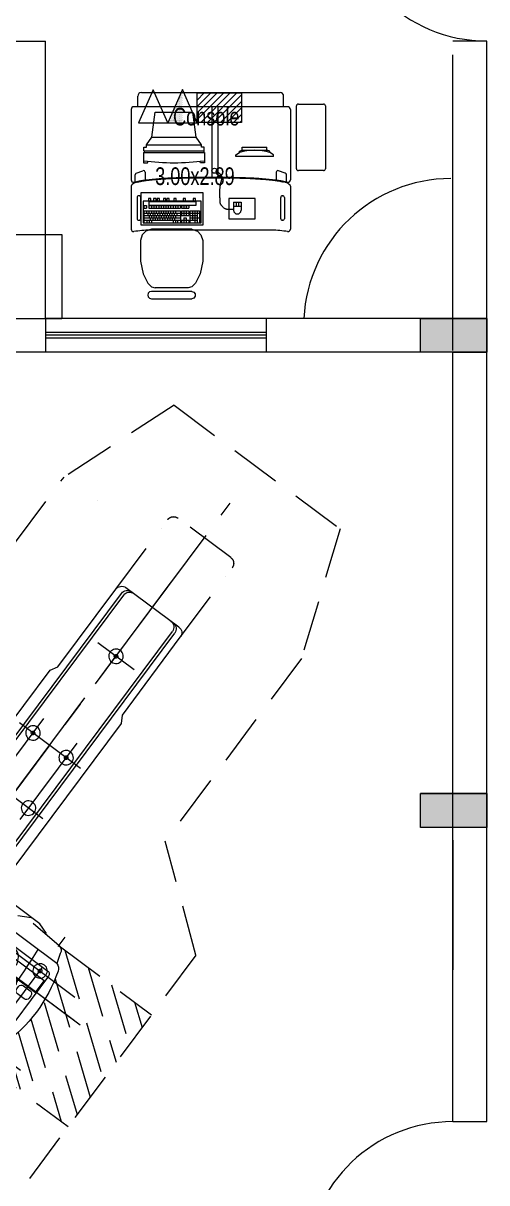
# Model space of a CAD drawing. Header units: metres. Extents: x 191982 to 427160, y -8904 to 80370.
# Drawn here: x 289692 to 292843, y 45889 to 53770 of the extents above; entities that cross this region are included whole.
import ezdxf

# ---------------------------------------------------------------- set-up
doc = ezdxf.new("R2010")
doc.units = ezdxf.units.M
doc.header["$LTSCALE"] = 700
doc.header["$MEASUREMENT"] = 0
for name, pattern in [('AXES', [2, 1.25, -0.25, 0.25, -0.25]), ('CENTER', [2, 1.25, -0.25, 0.25, -0.25]), ('CONTINU', [0]), ('DASHDOT', [1, 0.5, -0.25, 0, -0.25]), ('DASHED2', [0.375, 0.25, -0.125]), ('DISCONTINU', [0.75, 0.5, -0.25]), ('HIDDEN', [0.375, 0.25, -0.125])]:
    doc.linetypes.add(name, pattern=pattern)
doc.layers.get('0').update_dxf_attribs({"lineweight": 9})
for name, color, linetype, lineweight in [('APGEC', 3, 'Continuous', 9), ('APSCC', 3, 'Continuous', 9), ('CPDP', 3, 'Continuous', 9), ('ENCOMBREMENT', 7, 'DISCONTINU', 9), ('EPDJC', 7, 'Continuous', 9), ('INSERT', 7, 'Continuous', 9), ('LOC', 7, 'CONTINU', 9), ('MAIN GATE', 7, 'Continuous', 9), ('NEW PLANS', 7, 'Continuous', 9), ('PLAN', 7, 'Continuous', 9), ('RESERVATIONS', 7, 'Continuous', 9), ('WALL', 7, 'Continuous', 9)]:
    doc.layers.add(name, color=color, linetype=linetype, lineweight=lineweight)
doc.styles.get("Standard").update_dxf_attribs({"font": 'swisscl.ttf'})

# ---------------------------------------------------------------- blocks, each defined once
blk = doc.blocks.new('A$C4192478C')
at = {"layer": 'PLAN', "color": 6}
for points in [[(85.8, 197), (88.2, 196.8), (85.8, 197), (70.1, 196.2), (61.3, 194), (46.1, 186.1), (38.2, 181.5), (27.5, 171.2), (18.1, 160.5), (10.8, 147.4), (3.9, 136.7), (0.5, 128.3), (0.5, 124.1), (0, 119.9), (0, 91.4), (0, 74.6), (0, 67.2), (3.9, 57.4), (11.8, 41), (17.2, 30.8), (23.5, 22.9), (33.3, 15.9), (42.2, 10.3), (53.9, 6.1), (66.7, 1.4), (88.2, 0), (88.2, 0), (88.2, 0), (88.2, 0)], [(90.7, 197), (88.2, 196.8), (90.7, 197), (102.7, 196.3), (115.2, 194), (130.4, 186.1), (138.2, 181.5), (149, 171.2), (158.3, 160.5), (165.7, 147.4), (172.5, 136.7), (176, 128.3), (176, 124.1), (176.5, 119.9), (176.5, 91.4), (176.5, 74.6), (176.5, 67.2), (172.5, 57.4), (164.7, 41), (159.3, 30.8), (152.9, 22.9), (143.1, 15.9), (134.3, 10.3), (122.5, 6.1), (109.8, 1.4), (100, 0), (88.2, 0), (88.2, 0), (88.2, 0)]]:
    blk.add_lwpolyline(points, dxfattribs=at)
blk = doc.blocks.new('BRIGHTSPEED')
at = {"layer": 'ENCOMBREMENT'}
for p, q in [((-1879.6, 1311.5), (-1230.5, 2275.8)), ((1125.4, 2275.8), (-1230.5, 2275.8)), ((1677.3, 1456), (1125.4, 2275.8)), ((1677.2, -865.4), (1677.3, 1456)), ((-1879.6, 1311.5), (-1879.6, -559.7)), ((880.8, 612), (1677.2, 612)), ((934, 462), (1133.3, 612)), ((977.5, 391.2), (1271, 612)), ((1011.8, 295), (1433.1, 612)), ((1026.7, 169.5), (1617.4, 612)), ((1031.8, 23.3), (1677.2, 506.8)), ((995.1, -154.2), (1677.2, 356.8)), ((930.7, -352.5), (1677.2, 206.8)), ((1130.9, -352.5), (1677.2, 56.8)), ((1331.1, -352.5), (1677.2, -93.2)), ((1531.4, -352.5), (1677.2, -243.2)), ((882.7, -352.5), (1677.2, -352.5)), ((-1027.6, -1358), (-1879.6, -559.7)), ((1677.2, -865.4), (1036.6, -1371.3)), ((-1027.6, -1358), (-1027.6, -2969.1)), ((1036.6, -2944.4), (1036.6, -1371.3)), ((715.9, -3822.1), (1036.6, -2944.4)), ((-715.9, -3822.1), (-1027.6, -2969.1)), ((-715.9, -3822.1), (715.9, -3822.1))]:
    blk.add_line(p, q, dxfattribs=at)
at = {"layer": 'PLAN', "color": 2, "linetype": 'DASHDOT'}
for p, q in [((210, 1862.8), (-210, 1862.8)), ((-210, -395), (-210, 1862.8)), ((210, -395), (210, 1862.8)), ((210, 1429.3), (-210, 1429.3)), ((-918.9, 1223.9), (-941.9, 1112)), ((880.8, 1262), (-880.8, 1262)), ((918.9, 1223.9), (941.9, 1112)), ((941.9, 1112), (-941.9, 1112)), ((380, 684), (-380, 684)), ((-278, -2562.1), (-278, -3162.1)), ((278, -2562.1), (278, -3162.1)), ((228, -3212.1), (-228, -3212.1))]:
    blk.add_line(p, q, dxfattribs=at)
at = {"layer": 'PLAN', "color": 6, "linetype": 'CENTER'}
for p, q in [((0, 1842), (0, -3512.1)), ((1277, 0), (-1155.5, 0))]:
    blk.add_line(p, q, dxfattribs=at)
at = {"layer": 'PLAN'}
for p, q in [((-918.9, 573.9), (-941.9, 462)), ((880.8, 612), (-880.8, 612)), ((918.9, 573.9), (941.9, 462)), ((941.9, 462), (-941.9, 462)), ((941.9, -245), (-941.9, -245)), ((-918.9, -314.4), (-941.9, -245)), ((918.9, -314.4), (941.9, -245)), ((-882.8, -352.5), (-644.4, -369.6)), ((-759.7, -369.6), (-683.5, -395)), ((683.5, -395), (-683.5, -395)), ((-308, -394.7), (-308, -1842.1)), ((308, -394.9), (308, -1842.1)), ((882.8, -352.5), (644.4, -369.6)), ((882.8, -352.5), (644.4, -369.6)), ((759.7, -369.6), (683.5, -395)), ((-308, -1842.1), (-278, -1892.1)), ((308, -1842.1), (278, -1892.1)), ((-278, -1892.1), (-278, -2562.1)), ((278, -1892.1), (278, -2562.1)), ((228, -2612.1), (-228, -2612.1))]:
    blk.add_line(p, q, dxfattribs=at)
at = {"layer": 'PLAN', "color": 6}
for p, q in [((-517.3, 570.1), (-766.6, 570.1)), ((-766.6, 570.1), (-766.6, 441.3)), ((-518.4, 553), (-518.4, 570.1)), ((517.3, 570.1), (766.6, 570.1)), ((518.4, 553), (518.4, 570.1)), ((766.6, 570.1), (766.6, 441.3)), ((-718.2, 537.9), (-518.4, 553)), ((-718.2, 441.3), (-718.2, 537.9)), ((718.2, 537.9), (518.4, 553)), ((718.2, 441.3), (718.2, 537.9)), ((-230, -274.9), (-230, -2562.1)), ((230, -274.9), (230, -2562.1))]:
    blk.add_line(p, q, dxfattribs=at)
at = {"layer": 'PLAN', "color": 3, "linetype": 'HIDDEN'}
for p, q in [((-351.6, 70), (351.6, 70)), ((-351.6, -93.6), (351.6, -93.6))]:
    blk.add_line(p, q, dxfattribs=at)
at = {"layer": 'PLAN', "color": 6, "linetype": 'HIDDEN'}
for p, q in [((258, -274.9), (-258, -274.9)), ((-308, -324.9), (-308, -395)), ((308, -324.9), (308, -395)), ((308, -324.9), (308, -395))]:
    blk.add_line(p, q, dxfattribs=at)
at = {"layer": 'PLAN', "color": 4}
for p, q in [((-308, -395), (-276.3, -347.9)), ((276.3, -347.9), (-276.3, -347.9)), ((308, -395), (276.3, -347.9))]:
    blk.add_line(p, q, dxfattribs=at)
at = {"layer": 'PLAN', "color": 2}
for p, q in [((-210, -435.9), (-210, -2562.1)), ((210, -435.9), (210, -2562.1))]:
    blk.add_line(p, q, dxfattribs=at)
at = {"layer": 'PLAN', "color": 6}
for points in [[(-693.5, 570.1), (-741.8, 570.1), (-741.8, 600.2), (-693.5, 600.2)], [(693.5, 570.1), (741.8, 570.1), (741.8, 600.2), (693.5, 600.2)]]:
    blk.add_lwpolyline(points, close=True, dxfattribs=at)
at = {"layer": 'PLAN', "color": 3, "linetype": 'HIDDEN'}
for points in [[(-608.8, 612), (-501.6, 432.7), (-351.6, 70), (-351.6, -93.6, -0.181667), (-388.7, -192.4), (-526.6, -350), (-608.8, -395)], [(608.8, 612), (501.6, 432.7), (351.6, 70), (351.6, -93.6, 0.181667), (388.7, -192.4), (526.6, -350), (608.8, -395)]]:
    blk.add_lwpolyline(points, format="xyb", dxfattribs=at)
at = {"layer": 'PLAN', "color": 2, "linetype": 'DASHDOT'}
for centre, radius, start, end in [((-880.8, 1223.9), 38.1, 90.00058, 180.00018), ((880.8, 1223.9), 38.1, 359.99982, 89.99942), ((-1121, 707.1), 741.3, 358.21681, 33.10762), ((1121, 707.1), 741.3, 146.89238, 181.78319), ((-228, -3162.1), 50, 180, 270), ((228, -3162.1), 50, 270, 0)]:
    blk.add_arc(centre, radius, start, end, dxfattribs=at)
at = {"layer": 'PLAN'}
for centre, radius, start, end in [((-880.8, 573.9), 38.1, 90.00058, 180.00018), ((880.8, 573.9), 38.1, 359.99982, 89.99942), ((20.7, 108.5), 1049.2, 162.50554, 197.49452), ((-929.3, 411.3), 52.3, 103.96917, 166.03159), ((3042.4, 108.5), 3837.2, 174.71444, 185.28622), ((-3042.4, 108.5), 3837.2, 354.71378, 5.28556), ((929.3, 411.3), 52.3, 13.96841, 76.03083), ((-20.7, 108.5), 1049.2, 342.50548, 17.49446), ((-929.3, -194.3), 52.2, 193.93674, 256.0625), ((929.3, -194.3), 52.2, 283.9375, 346.06326), ((-880.8, -314.4), 38.1, 179.99982, 269.99942), ((880.8, -314.4), 38.1, 270.00058, 0.00018), ((-228, -2562.1), 50, 180, 270), ((228, -2562.1), 50, 270, 0)]:
    blk.add_arc(centre, radius, start, end, dxfattribs=at)
at = {"layer": 'PLAN', "color": 6, "linetype": 'HIDDEN'}
for centre, start, end in [((-258, -324.9), 90, 180), ((258, -324.9), 0, 90)]:
    blk.add_arc(centre, 50, start, end, dxfattribs=at)
at = {"layer": 'PLAN', "color": 6}
for centre, start, end in [((-180, -2562.1), 180, 270), ((180, -2562.1), 270, 0)]:
    blk.add_arc(centre, 50, start, end, dxfattribs=at)
at = {"layer": 'PLAN', "color": 2}
for centre, start, end in [((-160, -2562.1), 180, 270), ((160, -2562.1), 270, 0)]:
    blk.add_arc(centre, 50, start, end, dxfattribs=at)
at = {"layer": 'RESERVATIONS', "color": 4, "linetype": 'AXES'}
for p, q in [((0, 845.8), (0, -2844.7)), ((1325.4, 0), (-1325.4, 0))]:
    blk.add_line(p, q, dxfattribs=at)
at = {"layer": 'RESERVATIONS', "color": 3, "linetype": 'AXES'}
for p, q in [((-878, 705.6), (-878, -424.9)), ((878, 705.6), (878, -424.9)), ((1181.4, 497.8), (-1220.5, 497.8)), ((1181.4, -132.2), (-1220.5, -132.2)), ((-142.9, -891.3), (-142.9, -1549.5)), ((142.9, -891.3), (142.9, -1549.5)), ((266.4, -988.7), (-258.4, -988.7)), ((266.4, -1423.7), (-258.4, -1423.7)), ((156.5, -2191.4), (-156.5, -2191.4))]:
    blk.add_line(p, q, dxfattribs=at)
at = {"layer": 'RESERVATIONS', "color": 6}
for p, q in [((-908.5, 300.2), (-908.5, 351.8)), ((-883.5, 376.8), (-855.9, 376.8)), ((-830.9, 351.8), (-830.9, 300.2)), ((830.9, 351.8), (830.9, 300.2)), ((883.5, 376.8), (855.9, 376.8)), ((908.5, 300.2), (908.5, 351.8)), ((-855.9, 275.2), (-883.5, 275.2)), ((-798.4, 35.4), (-798.4, 253.5)), ((-773, 278.5), (-767.9, 278.5)), ((-742.4, 253.5), (-742.4, 35.4)), ((742.6, 253.5), (742.6, 35.4)), ((773.1, 278.5), (768.1, 278.5)), ((798.6, 35.4), (798.6, 253.5)), ((855.9, 275.2), (883.5, 275.2)), ((-906.5, 85.2), (-849.3, 85.2)), ((906.5, 85.2), (849.3, 85.2)), ((-931.5, 40.6), (-931.5, 60.2)), ((-849.3, 15.6), (-906.5, 15.6)), ((-824.3, 60.2), (-824.3, 40.6)), ((-773, 10.4), (-767.9, 10.4)), ((773.1, 10.4), (768.1, 10.4)), ((824.3, 60.2), (824.3, 40.6)), ((849.3, 15.6), (906.5, 15.6)), ((931.5, 40.6), (931.5, 60.2))]:
    blk.add_line(p, q, dxfattribs=at)
at = {"layer": 'RESERVATIONS', "color": 3, "linetype": 'DISCONTINU'}
for p, q in [((444.5, 367), (-444.5, 367)), ((-444.5, 367), (-444.5, -39.4)), ((444.5, 367), (444.5, -39.4)), ((444.5, -39.4), (-444.5, -39.4))]:
    blk.add_line(p, q, dxfattribs=at)
at = {"layer": 'RESERVATIONS', "color": 6, "linetype": 'Continuous', "lineweight": 0}
for points in [[(-627.8, -96.4), (-627.8, -166.2), (-922.8, -166.2, -0.414214), (-947.8, -141.2), (-947.8, 508.8, -0.414214), (-922.8, 533.8), (-627.8, 533.8), (-627.8, 463.7)], [(627.8, -96.4), (627.8, -166.2), (922.8, -166.2, 0.414214), (947.8, -141.2), (947.8, 508.8, 0.414214), (922.8, 533.8), (627.8, 533.8), (627.8, 463.7)], [(-627.8, 413), (-627.8, 408), (-702.9, 408, 0.414214), (-727.9, 383), (-727.9, 35.4, 0.414214), (-702.9, 10.4), (-627.8, 10.4), (-627.8, 4.1)], [(627.8, 413), (627.8, 408), (702.9, 408, -0.414214), (727.9, 383), (727.9, 35.4, -0.414214), (702.9, 10.4), (627.8, 10.4), (627.8, 4.1)]]:
    blk.add_lwpolyline(points, format="xyb", dxfattribs=at)
at = {"layer": 'RESERVATIONS', "const_width": 25}
for points in [[(-878, 510.3, 1), (-878, 485.3, 1)], [(877.6, 510, 1), (877.6, 485, 1)], [(-878, -119.7, 1), (-878, -144.7, 1)], [(879.3, -122.5, 1), (879.3, -147.5, 1)], [(-142.9, -1411.2, 1), (-142.9, -1436.2, 1)], [(142.9, -1411.2, 1), (142.9, -1436.2, 1)], [(0, -2178.9, 1), (0, -2203.9, 1)]]:
    blk.add_lwpolyline(points, format="xyb", close=True, dxfattribs=at)
at = {"layer": 'RESERVATIONS', "color": 2, "linetype": 'CONTINU', "lineweight": 0}
for points in [[(-942.8, 413), (-942.8, 463.7), (942.9, 463.7), (942.9, 413)], [(-727.9, 279.9), (-727.9, 307.9), (727.9, 307.9), (727.9, 279.9)], [(-942.8, -96.4), (-942.8, 4.1), (942.9, 4.1), (942.9, -96.4)]]:
    blk.add_lwpolyline(points, close=True, dxfattribs=at)
at = {"layer": 'RESERVATIONS', "color": 3}
for centre in [(-878, 497.8), (878, 497.8), (-878, -132.2), (879.3, -135), (-142.9, -988.7), (142.9, -988.7), (-142.9, -1423.7), (142.9, -1423.7), (0, -2191.4)]:
    blk.add_circle(centre, 50, dxfattribs=at)
at = {"layer": 'RESERVATIONS', "color": 6}
for centre, radius, start, end in [((-883.5, 351.8), 25, 90, 180), ((-855.9, 351.8), 25, 0, 90), ((855.9, 351.8), 25, 90, 180), ((883.5, 351.8), 25, 0, 90), ((-883.5, 300.2), 25, 180, 270), ((-855.9, 300.2), 25, 270, 0), ((-772.6, 252.7), 25.8, 90.77011, 178.14051), ((-768.3, 252.7), 25.9, 1.89706, 89.21433), ((768.5, 252.7), 25.9, 90.78567, 178.10294), ((772.8, 252.7), 25.8, 1.85949, 89.22989), ((855.9, 300.2), 25, 180, 270), ((883.5, 300.2), 25, 270, 0), ((-906.5, 60.2), 25, 90, 180), ((-849.3, 60.2), 25, 0, 90), ((849.3, 60.2), 25, 90, 180), ((906.5, 60.2), 25, 0, 90), ((-906.5, 40.6), 25, 180, 270), ((-849.3, 40.6), 25, 270, 0), ((-772.6, 36.2), 25.8, 181.85949, 269.22989), ((-768.3, 36.2), 25.9, 270.78567, 358.10294), ((768.5, 36.2), 25.9, 181.89706, 269.21433), ((772.8, 36.2), 25.8, 270.77011, 358.14051), ((849.3, 40.6), 25, 180, 270), ((906.5, 40.6), 25, 270, 0)]:
    blk.add_arc(centre, radius, start, end, dxfattribs=at)
at = {"layer": 'PLAN', "yscale": 1.209999999999126}
for p, xscale, zscale in [((-508.8, 167.2), -1.209999999999126, 1.21), ((508.8, 167.2), 1.209999999999126, 1.209999999999126), ((-508.8, -160), -1.209999999999126, 1.21), ((508.8, -160), 1.209999999999126, 1.209999999999126)]:
    blk.add_blockref('A$C4192478C', p, dxfattribs=dict(at, xscale=xscale, zscale=zscale))
blk = doc.blocks.new('*E161266246')
at = {"layer": 'LOC', "rotation": 21.74061686245068}
blk.add_blockref('BRIGHTSPEED', (1297112.4, 2281048.7), dxfattribs=at)
blk = doc.blocks.new('PROFLOWS')
at = {"layer": 'APGEC', "color": 3}
for p, q in [((2.78, 0.1), (40.53, 0.1)), ((1.82, -3.74), (1.82, -0.86)), ((41.49, -3.74), (41.49, -0.86)), ((21.95, -3.74), (21.95, -22.89)), ((23.54, -3.74), (23.54, -22.89)), ((5.66, -12.02), (17.67, -12.02)), ((3.47, -15.76), (19.85, -15.76)), ((4.15, -14.08), (19.18, -14.08)), ((29.44, -15.79), (30.23, -15.57)), ((30.18, -15.58), (37, -15.58)), ((30.23, -15.57), (30.23, -14.72)), ((30.23, -14.72), (36.95, -14.72)), ((36.95, -15.57), (36.95, -14.72)), ((37.75, -15.79), (36.95, -15.57)), ((3.39, -16.15), (19.93, -16.15)), ((28.49, -16.83), (29.44, -16.16)), ((28.49, -17.29), (28.49, -16.83)), ((38.69, -17.29), (28.49, -17.29)), ((29.44, -16.16), (29.44, -15.79)), ((37.75, -16.16), (37.75, -15.79)), ((38.69, -16.83), (37.75, -16.16)), ((38.69, -17.29), (38.69, -16.83)), ((1.38, -21.82), (3.22, -21.14)), ((3.82, -21.56), (3.82, -23.66)), ((39.49, -21.56), (39.49, -23.66)), ((41.93, -21.82), (40.09, -21.14)), ((1.09, -24.23), (1.09, -22.24)), ((42.23, -24.23), (42.23, -22.24)), ((27.88, -29.72), (29.91, -29.72)), ((27.88, -29.72), (27.88, -31.9)), ((27.88, -30.78), (29.91, -30.78)), ((28.57, -29.72), (28.57, -30.78)), ((29.19, -29.72), (29.19, -30.78)), ((29.91, -29.72), (29.91, -31.9))]:
    blk.add_line(p, q, dxfattribs=at)
at = {"layer": 'APGEC', "color": 6}
for p, q in [((0, -4.51), (0, -23.66)), ((42.54, -3.74), (0.77, -3.74)), ((5.66, -12.02), (6.52, -5.2)), ((6.52, -5.2), (16.8, -5.2)), ((17.67, -12.02), (16.8, -5.2)), ((43.31, -4.51), (43.31, -23.66)), ((4.15, -14.08), (5.66, -12.02)), ((19.18, -14.08), (17.67, -12.02)), ((3.47, -15.76), (3.47, -14.74)), ((3.47, -14.74), (4.15, -14.74)), ((3.52, -15.76), (3.52, -16.15)), ((4.15, -14.74), (4.15, -14.08)), ((19.18, -14.74), (19.18, -14.08)), ((19.85, -14.74), (19.18, -14.74)), ((19.8, -15.76), (19.8, -16.15)), ((19.85, -15.76), (19.85, -14.74)), ((3.39, -16.15), (3.39, -18.99)), ((4.41, -18.99), (4.67, -18.58)), ((18.91, -18.99), (18.66, -18.58)), ((19.93, -16.15), (19.93, -18.99)), ((3.39, -18.99), (4.41, -18.99)), ((19.93, -18.99), (18.91, -18.99)), ((0, -25.39), (0, -37.06)), ((43.31, -25.39), (43.31, -37.06)), ((5.09, -37.27), (38.22, -37.27))]:
    blk.add_line(p, q, dxfattribs=at)
at = {"layer": 'APGEC', "color": 1}
for p, q in [((3.56, -30.63), (4.2, -30.63)), ((3.56, -31.29), (3.56, -30.63)), ((3.56, -31.29), (4.2, -31.29)), ((4.2, -30.63), (4.2, -31.29)), ((4.83, -30.63), (4.83, -31.29)), ((4.83, -30.63), (13.4, -30.63)), ((4.83, -31.29), (13.4, -31.29)), ((5.53, -30.63), (5.53, -31.29)), ((6.14, -30.63), (6.14, -31.29)), ((6.83, -30.63), (6.83, -31.29)), ((7.5, -30.63), (7.5, -31.29)), ((8.17, -30.63), (8.17, -31.29)), ((8.83, -30.63), (8.83, -31.29)), ((9.48, -30.63), (9.48, -31.29)), ((10.11, -30.63), (10.11, -31.29)), ((10.75, -30.63), (10.75, -31.29)), ((11.41, -30.63), (11.41, -31.29)), ((12.07, -30.63), (12.07, -31.29)), ((12.73, -30.63), (12.73, -31.29)), ((13.4, -30.63), (13.4, -31.29)), ((13.7, -30.63), (15.72, -30.63)), ((13.7, -30.63), (13.7, -31.29)), ((13.7, -31.29), (15.72, -31.29)), ((14.38, -30.63), (14.38, -31.29)), ((15, -30.63), (15, -31.29)), ((15.72, -30.63), (15.72, -31.29)), ((3.56, -35.35), (3.56, -32.05)), ((3.56, -32.05), (13.4, -32.05)), ((3.56, -32.71), (13.4, -32.71)), ((3.56, -33.33), (13.4, -33.33)), ((3.56, -33.99), (13.4, -33.99)), ((3.56, -34.63), (13.4, -34.63)), ((4.2, -32.05), (4.2, -32.71)), ((4.3, -34.63), (4.3, -35.35)), ((4.54, -32.71), (4.54, -33.33)), ((4.83, -32.05), (4.83, -32.71)), ((4.88, -33.33), (4.88, -33.99)), ((4.88, -34.63), (4.88, -35.35)), ((5.17, -32.71), (5.17, -33.33)), ((5.22, -33.99), (5.22, -34.63)), ((5.52, -33.33), (5.52, -33.99)), ((5.53, -32.05), (5.53, -32.71)), ((5.56, -34.63), (5.56, -35.35)), ((5.86, -33.99), (5.86, -34.63)), ((5.87, -32.71), (5.87, -33.33)), ((6.14, -32.05), (6.14, -32.71)), ((6.21, -33.33), (6.21, -33.99)), ((6.48, -32.71), (6.48, -33.33)), ((6.56, -33.99), (6.56, -34.63)), ((6.82, -33.33), (6.82, -33.99)), ((6.83, -32.05), (6.83, -32.71)), ((7.16, -33.99), (7.16, -34.63)), ((7.17, -32.71), (7.17, -33.33)), ((7.5, -32.05), (7.5, -32.71)), ((7.51, -33.33), (7.51, -33.99)), ((7.84, -32.71), (7.84, -33.33)), ((7.85, -33.99), (7.85, -34.63)), ((8.17, -32.05), (8.17, -32.71)), ((8.19, -33.33), (8.19, -33.99)), ((8.51, -32.71), (8.51, -33.33)), ((8.53, -33.99), (8.53, -34.63)), ((8.83, -32.05), (8.83, -32.71)), ((8.85, -33.33), (8.85, -33.99)), ((9.17, -32.71), (9.17, -33.33)), ((9.19, -33.99), (9.19, -34.63)), ((9.48, -32.05), (9.48, -32.71)), ((9.51, -33.33), (9.51, -33.99)), ((9.82, -32.71), (9.82, -33.33)), ((9.85, -33.99), (9.85, -34.63)), ((10.11, -32.05), (10.11, -32.71)), ((10.16, -33.33), (10.16, -33.99)), ((10.45, -32.71), (10.45, -33.33)), ((10.5, -33.99), (10.5, -34.63)), ((10.75, -32.05), (10.75, -32.71)), ((10.79, -33.33), (10.79, -33.99)), ((11.09, -32.71), (11.09, -33.33)), ((11.13, -33.99), (11.13, -34.63)), ((11.39, -34.63), (11.39, -35.35)), ((11.41, -32.05), (11.41, -32.71)), ((11.43, -33.33), (11.43, -33.99)), ((11.75, -32.71), (11.75, -33.33)), ((11.77, -33.99), (11.77, -34.63)), ((12.07, -32.05), (12.07, -32.71)), ((12.07, -34.63), (12.07, -35.35)), ((12.09, -33.33), (12.09, -33.99)), ((12.41, -32.71), (12.41, -33.33)), ((12.65, -34.63), (12.65, -35.35)), ((13.4, -32.05), (13.4, -35.35)), ((13.7, -32.05), (13.7, -33.33)), ((13.7, -32.05), (15.72, -32.05)), ((13.7, -32.71), (15.72, -32.71)), ((13.7, -33.33), (15.72, -33.33)), ((13.7, -34.63), (15.72, -34.63)), ((13.7, -34.63), (13.7, -35.35)), ((14.38, -32.05), (14.38, -33.33)), ((14.38, -33.99), (15, -33.99)), ((14.38, -33.99), (14.38, -35.35)), ((15, -32.05), (15, -33.33)), ((15, -33.99), (15, -35.35)), ((15.72, -32.05), (15.72, -33.33)), ((15.72, -34.63), (15.72, -35.35)), ((15.96, -32.05), (15.96, -35.35)), ((15.96, -32.05), (18.58, -32.05)), ((15.96, -32.71), (18.58, -32.71)), ((15.96, -33.33), (17.94, -33.33)), ((15.96, -33.99), (18.58, -33.99)), ((15.96, -34.63), (17.94, -34.63)), ((16.66, -32.05), (16.66, -34.63)), ((17.32, -32.05), (17.32, -35.35)), ((17.94, -32.05), (17.94, -35.35)), ((18.58, -32.05), (18.58, -35.35))]:
    blk.add_line(p, q, dxfattribs=at)
at = {"layer": 'APGEC', "color": 3}
blk.add_lwpolyline([(22.94, -21.31), (23.27, -21.4), (23.55, -21.51), (23.78, -21.65), (23.98, -21.79), (24.14, -21.95), (24.27, -22.11), (24.37, -22.26), (24.46, -22.42), (24.52, -22.56), (24.56, -22.69), (24.6, -22.83), (24.61, -22.96), (24.61, -23.1), (24.6, -23.25), (24.58, -23.41), (24.55, -23.59), (24.51, -23.78), (24.46, -24), (24.41, -24.23), (24.35, -24.47), (24.3, -24.71), (24.24, -24.96), (24.19, -25.21), (24.15, -25.46), (24.12, -25.71), (24.1, -25.95), (24.08, -26.18), (24.07, -26.43), (24.06, -26.67), (24.06, -26.92), (24.06, -27.18), (24.07, -27.45), (24.07, -27.74), (24.08, -28.03), (24.08, -28.33), (24.09, -28.61), (24.1, -28.89), (24.11, -29.15), (24.12, -29.38), (24.14, -29.58), (24.15, -29.75), (24.17, -29.88), (24.19, -29.99), (24.22, -30.08), (24.25, -30.16), (24.3, -30.24), (24.36, -30.32), (24.43, -30.41), (24.51, -30.51), (24.61, -30.62), (24.72, -30.75), (24.84, -30.87), (24.96, -31), (25.08, -31.12), (25.21, -31.23), (25.33, -31.32), (25.45, -31.4), (25.57, -31.46), (25.69, -31.51), (25.81, -31.55), (25.94, -31.57), (26.08, -31.59), (26.23, -31.6), (26.39, -31.61), (26.57, -31.61), (26.76, -31.62), (26.95, -31.62), (27.15, -31.61), (27.34, -31.61), (27.53, -31.6), (27.7, -31.58), (27.86, -31.56)], dxfattribs=at)
at = {"layer": 'APGEC', "color": 6}
for points in [[(1.3, -24.17), (1.41, -24.14), (1.53, -24.11), (1.64, -24.08), (1.76, -24.05), (1.88, -24.02), (2, -23.99), (2.13, -23.96), (2.27, -23.93), (2.41, -23.9), (2.56, -23.87), (2.72, -23.84), (2.9, -23.81), (3.09, -23.77), (3.31, -23.74), (3.55, -23.7), (3.83, -23.66), (4.13, -23.62), (4.48, -23.58), (4.86, -23.54), (5.28, -23.49), (5.73, -23.45), (6.2, -23.4), (6.68, -23.36), (7.16, -23.31), (7.64, -23.27), (8.11, -23.23), (8.56, -23.2), (9.01, -23.17), (9.47, -23.14), (9.94, -23.11), (10.44, -23.09), (10.97, -23.07), (11.57, -23.04), (12.22, -23.02), (12.95, -23), (13.78, -22.97), (14.71, -22.95), (15.78, -22.93), (16.98, -22.91), (18.36, -22.9), (19.91, -22.89), (21.66, -22.89), (23.4, -22.89), (24.96, -22.9), (26.33, -22.91), (27.54, -22.93), (28.6, -22.95), (29.53, -22.97), (30.36, -23), (31.09, -23.02), (31.74, -23.04), (32.34, -23.07), (32.88, -23.09), (33.38, -23.11), (33.85, -23.14), (34.3, -23.17), (34.75, -23.2), (35.2, -23.23), (35.67, -23.27), (36.15, -23.31), (36.64, -23.36), (37.12, -23.4), (37.58, -23.45), (38.03, -23.49), (38.45, -23.54), (38.83, -23.58), (39.18, -23.62), (39.49, -23.66), (39.76, -23.7), (40, -23.74), (40.22, -23.77), (40.41, -23.81), (40.59, -23.84), (40.75, -23.87), (40.9, -23.9), (41.05, -23.93), (41.18, -23.96), (41.31, -23.99), (41.43, -24.02), (41.55, -24.05), (41.67, -24.08), (41.78, -24.11), (41.9, -24.14), (42.01, -24.17)], [(1.76, -24.22), (1.88, -24.19), (2, -24.16), (2.13, -24.13), (2.27, -24.1), (2.41, -24.07), (2.56, -24.04), (2.72, -24.01), (2.9, -23.97), (3.09, -23.94), (3.31, -23.9), (3.55, -23.87), (3.83, -23.83), (4.13, -23.79), (4.48, -23.75), (4.86, -23.7), (5.28, -23.66), (5.73, -23.61), (6.2, -23.57), (6.68, -23.52), (7.16, -23.48), (7.64, -23.44), (8.11, -23.4), (8.56, -23.36), (9.01, -23.33), (9.47, -23.31), (9.94, -23.28), (10.44, -23.25), (10.97, -23.23), (11.57, -23.21), (12.22, -23.19), (12.95, -23.16), (13.78, -23.14), (14.71, -23.12), (15.78, -23.1), (16.98, -23.08), (18.36, -23.07), (19.91, -23.06), (21.66, -23.05), (23.4, -23.06), (24.96, -23.07), (26.33, -23.08), (27.54, -23.1), (28.6, -23.12), (29.53, -23.14), (30.36, -23.16), (31.09, -23.19), (31.74, -23.21), (32.34, -23.23), (32.88, -23.25), (33.38, -23.28), (33.85, -23.31), (34.3, -23.33), (34.75, -23.36), (35.2, -23.4), (35.67, -23.44), (36.15, -23.48), (36.64, -23.52), (37.12, -23.57), (37.58, -23.61), (38.03, -23.66), (38.45, -23.7), (38.83, -23.75), (39.18, -23.79), (39.49, -23.83), (39.76, -23.87), (40, -23.9), (40.22, -23.94), (40.41, -23.97), (40.59, -24.01), (40.75, -24.04), (40.9, -24.07), (41.05, -24.1), (41.18, -24.13), (41.31, -24.16), (41.43, -24.19), (41.55, -24.22)]]:
    blk.add_lwpolyline(points, dxfattribs=at)
at = {"layer": 'APGEC', "color": 3}
for points in [[(1.64, -28.42), (1.64, -34.19, 0.414214), (2.08, -34.64), (2.15, -34.64, 0.414214), (2.6, -34.19), (2.6, -28.42, 0.414214), (2.15, -27.97), (2.08, -27.97, 0.414214)], [(41.68, -28.42), (41.68, -34.19, -0.414214), (41.23, -34.64), (41.16, -34.64, -0.414214), (40.71, -34.19), (40.71, -28.42, -0.414214), (41.16, -27.97), (41.23, -27.97, -0.414214)]]:
    blk.add_lwpolyline(points, format="xyb", close=True, dxfattribs=at)
for points in [[(2.68, -27.2), (2.68, -35.84), (19.62, -35.84), (19.62, -27.2)], [(26.54, -28.7), (26.54, -34.21), (33.75, -34.21), (33.75, -28.7)]]:
    blk.add_lwpolyline(points, close=True, dxfattribs=at)
at = {"layer": 'APGEC', "color": 1}
for points in [[(3.24, -29.46), (3.24, -35.35), (19.07, -35.35), (19.07, -29.46)], [(4.7, -28.66), (4.7, -29.38), (5.36, -29.38), (5.36, -28.66)], [(4.84, -29.62), (4.84, -30.53), (17.72, -30.53), (17.72, -29.62)], [(6.12, -28.66), (6.12, -29.38), (6.78, -29.38), (6.78, -28.66)], [(7.04, -28.66), (7.04, -29.38), (7.7, -29.38), (7.7, -28.66)], [(8.77, -28.66), (8.77, -29.38), (9.43, -29.38), (9.43, -28.66)], [(9.67, -28.66), (9.67, -29.38), (10.33, -29.38), (10.33, -28.66)], [(11.59, -28.66), (11.59, -29.38), (12.25, -29.38), (12.25, -28.66)], [(14.16, -28.66), (14.16, -29.38), (14.82, -29.38), (14.82, -28.66)], [(16.86, -28.66), (16.86, -29.38), (17.52, -29.38), (17.52, -28.66)]]:
    blk.add_lwpolyline(points, close=True, dxfattribs=at)
at = {"layer": 'APGEC', "color": 3}
blk.add_circle((22.65, -21.14), 0.689, dxfattribs=at)
for centre, radius, start, end in [((2.78, -0.86), 0.961, 90, 180), ((40.53, -0.86), 0.961, 0, 90), ((33.59, -30.73), 15.15, 74.0807, 105.9193), ((1.53, -22.24), 0.449, 110.4885, 180), ((3.37, -21.56), 0.449, 0, 110.4885), ((39.94, -21.56), 0.449, 69.5115, 180), ((41.78, -22.24), 0.449, 0, 69.5115), ((28.9, -31.9), 1.01, 180, 0)]:
    blk.add_arc(centre, radius, start, end, dxfattribs=at)
at = {"layer": 'APGEC', "color": 6}
for centre, radius, start, end in [((0.77, -4.51), 0.769, 90, 180), ((42.54, -4.51), 0.769, 0, 90), ((11.66, 40.96), 59.95, 262.0721, 277.9279), ((0.64, -23.66), 0.641, 180, 277.1639), ((0.64, -25.39), 0.641, 123.6263, 180), ((2.81, -28.64), 4.55, 103.3354, 123.6263), ((0.28, -20.75), 3.58, 277.1639, 286.6492), ((40.51, -28.64), 4.55, 56.3737, 76.6646), ((43.03, -20.75), 3.58, 253.3508, 262.8361), ((42.67, -23.66), 0.641, 262.8361, 0), ((42.67, -25.39), 0.641, 0, 56.3737), ((0.64, -37.06), 0.641, 180, 277.9647), ((8.02, -89.81), 52.62, 93.1993, 97.9647), ((35.29, -89.81), 52.62, 82.0353, 86.8007), ((42.67, -37.06), 0.641, 262.0353, 0)]:
    blk.add_arc(centre, radius, start, end, dxfattribs=at)
at = {"layer": 'EPDJC', "color": 1}
for p, q in [((2.78, 0.1), (40.53, 0.1)), ((1.82, -3.74), (1.82, -0.86)), ((41.49, -3.74), (41.49, -0.86)), ((0, -4.51), (0, -23.66)), ((42.54, -3.74), (0.77, -3.74)), ((43.31, -4.51), (43.31, -23.66)), ((0, -25.39), (0, -37.06)), ((43.31, -25.39), (43.31, -37.06)), ((5.09, -37.27), (38.22, -37.27))]:
    blk.add_line(p, q, dxfattribs=at)
for points in [[(1.3, -24.17), (1.41, -24.14), (1.53, -24.11), (1.64, -24.08), (1.76, -24.05), (1.88, -24.02), (2, -23.99), (2.13, -23.96), (2.27, -23.93), (2.41, -23.9), (2.56, -23.87), (2.72, -23.84), (2.9, -23.81), (3.09, -23.77), (3.31, -23.74), (3.55, -23.7), (3.83, -23.66), (4.13, -23.62), (4.48, -23.58), (4.86, -23.54), (5.28, -23.49), (5.73, -23.45), (6.2, -23.4), (6.68, -23.36), (7.16, -23.31), (7.64, -23.27), (8.11, -23.23), (8.56, -23.2), (9.01, -23.17), (9.47, -23.14), (9.94, -23.11), (10.44, -23.09), (10.97, -23.07), (11.57, -23.04), (12.22, -23.02), (12.95, -23), (13.78, -22.97), (14.71, -22.95), (15.78, -22.93), (16.98, -22.91), (18.36, -22.9), (19.91, -22.89), (21.66, -22.89), (23.4, -22.89), (24.96, -22.9), (26.33, -22.91), (27.54, -22.93), (28.6, -22.95), (29.53, -22.97), (30.36, -23), (31.09, -23.02), (31.74, -23.04), (32.34, -23.07), (32.88, -23.09), (33.38, -23.11), (33.85, -23.14), (34.3, -23.17), (34.75, -23.2), (35.2, -23.23), (35.67, -23.27), (36.15, -23.31), (36.64, -23.36), (37.12, -23.4), (37.58, -23.45), (38.03, -23.49), (38.45, -23.54), (38.83, -23.58), (39.18, -23.62), (39.49, -23.66), (39.76, -23.7), (40, -23.74), (40.22, -23.77), (40.41, -23.81), (40.59, -23.84), (40.75, -23.87), (40.9, -23.9), (41.05, -23.93), (41.18, -23.96), (41.31, -23.99), (41.43, -24.02), (41.55, -24.05), (41.67, -24.08), (41.78, -24.11), (41.9, -24.14), (42.01, -24.17)], [(1.76, -24.22), (1.88, -24.19), (2, -24.16), (2.13, -24.13), (2.27, -24.1), (2.41, -24.07), (2.56, -24.04), (2.72, -24.01), (2.9, -23.97), (3.09, -23.94), (3.31, -23.9), (3.55, -23.87), (3.83, -23.83), (4.13, -23.79), (4.48, -23.75), (4.86, -23.7), (5.28, -23.66), (5.73, -23.61), (6.2, -23.57), (6.68, -23.52), (7.16, -23.48), (7.64, -23.44), (8.11, -23.4), (8.56, -23.36), (9.01, -23.33), (9.47, -23.31), (9.94, -23.28), (10.44, -23.25), (10.97, -23.23), (11.57, -23.21), (12.22, -23.19), (12.95, -23.16), (13.78, -23.14), (14.71, -23.12), (15.78, -23.1), (16.98, -23.08), (18.36, -23.07), (19.91, -23.06), (21.66, -23.05), (23.4, -23.06), (24.96, -23.07), (26.33, -23.08), (27.54, -23.1), (28.6, -23.12), (29.53, -23.14), (30.36, -23.16), (31.09, -23.19), (31.74, -23.21), (32.34, -23.23), (32.88, -23.25), (33.38, -23.28), (33.85, -23.31), (34.3, -23.33), (34.75, -23.36), (35.2, -23.4), (35.67, -23.44), (36.15, -23.48), (36.64, -23.52), (37.12, -23.57), (37.58, -23.61), (38.03, -23.66), (38.45, -23.7), (38.83, -23.75), (39.18, -23.79), (39.49, -23.83), (39.76, -23.87), (40, -23.9), (40.22, -23.94), (40.41, -23.97), (40.59, -24.01), (40.75, -24.04), (40.9, -24.07), (41.05, -24.1), (41.18, -24.13), (41.31, -24.16), (41.43, -24.19), (41.55, -24.22)]]:
    blk.add_lwpolyline(points, dxfattribs=at)
for centre, radius, start, end in [((2.78, -0.86), 0.961, 90, 180), ((40.53, -0.86), 0.961, 0, 90), ((0.77, -4.51), 0.769, 90, 180), ((42.54, -4.51), 0.769, 0, 90), ((0.64, -23.66), 0.641, 180, 277.1639), ((0.64, -25.39), 0.641, 123.6263, 180), ((2.81, -28.64), 4.55, 103.3354, 123.6263), ((0.28, -20.75), 3.58, 277.1639, 286.6492), ((40.51, -28.64), 4.55, 56.3737, 76.6646), ((43.03, -20.75), 3.58, 253.3508, 262.8361), ((42.67, -23.66), 0.641, 262.8361, 0), ((42.67, -25.39), 0.641, 0, 56.3737), ((0.64, -37.06), 0.641, 180, 277.9647), ((8.02, -89.81), 52.62, 93.1993, 97.9647), ((35.29, -89.81), 52.62, 82.0353, 86.8007), ((42.67, -37.06), 0.641, 262.0353, 0)]:
    blk.add_arc(centre, radius, start, end, dxfattribs=at)
blk = doc.blocks.new('*X17')
at = {"color": 0}
for p, q in [((1240.47, -297.49), (1247.68, -290.28)), ((1240.47, -295.72), (1245.91, -290.28)), ((1240.47, -293.95), (1244.15, -290.28)), ((1240.47, -292.19), (1242.38, -290.28)), ((1240.47, -290.42), (1240.61, -290.28)), ((1241.45, -298.28), (1249.45, -290.28)), ((1243.22, -298.28), (1251.22, -290.28)), ((1244.98, -298.28), (1252.47, -290.79)), ((1246.75, -298.28), (1252.47, -292.56)), ((1248.52, -298.28), (1252.47, -294.33)), ((1250.29, -298.28), (1252.47, -296.1)), ((1252.06, -298.28), (1252.47, -297.86))]:
    blk.add_line(p, q, dxfattribs=at)
blk = doc.blocks.new('12x8pb')
at = {"layer": 'EPDJC', "color": 6}
blk.add_lwpolyline([(-6, 8), (6, 8), (6, 0), (-6, 0)], close=True, dxfattribs=at)
at = {"layer": 'EPDJC', "color": 1}
blk.add_blockref('*X17', (-1246.47, 298.28), dxfattribs=at)
blk = doc.blocks.new('CTCHAIR-')
at = {"layer": 'CPDP', "color": 6}
for p, q in [((-6.45, 10.3), (-6.08, 10.8)), ((-6.45, 9.68), (-6.45, 10.3)), ((-6.08, 9.18), (-6.45, 9.68)), ((-6.08, 10.8), (-5.5, 10.99)), ((5.5, 10.99), (-5.5, 10.99)), ((6, 10.85), (5.5, 10.99)), ((6.36, 10.49), (6, 10.85)), ((6, 9.13), (6.36, 9.49)), ((6.5, 9.99), (6.36, 10.49)), ((6.36, 9.49), (6.5, 9.99)), ((-7.75, 4.21), (-6.5, 6.74)), ((-6.5, 6.74), (-5.5, 7.74)), ((-5.5, 8.99), (-6.08, 9.18)), ((-5.5, 8.99), (5.5, 8.99)), ((-5.5, 7.74), (-4.5, 7.99)), ((-4.5, 7.99), (4.5, 7.99)), ((5.5, 7.74), (4.5, 7.99)), ((5.5, 8.99), (6, 9.13)), ((6.5, 6.74), (5.5, 7.74)), ((7.74, 4.21), (6.5, 6.74)), ((-8.5, 0.71), (-7.75, 4.21)), ((8.49, 0.71), (7.74, 4.21)), ((-8.5, -4.91), (-8.5, 0.71)), ((8.49, -4.91), (8.49, 0.71)), ((-8, -6.41), (-8.5, -4.91)), ((7.99, -6.41), (8.49, -4.91)), ((-7.01, -7.4), (-8, -6.41)), ((-5.5, -7.99), (-7.01, -7.4)), ((-5.5, -7.99), (5.5, -7.99)), ((5.5, -7.99), (6.99, -7.4)), ((6.99, -7.4), (7.99, -6.41))]:
    blk.add_line(p, q, dxfattribs=at)
at = {"layer": 'CPDP', "color": 3, "linetype": 'Continuous', "flags": 9}
blk.add_attdef('E', (10.63, -0.19), '', height=4, dxfattribs=at)
blk = doc.blocks.new('GCOUTL09')
at = {"layer": 'EPDJC', "color": 6}
for p, q in [((0, 4.9), (-4, -4.1)), ((4, -4.1), (0, 4.9)), ((-4, -4.1), (4, -4.1))]:
    blk.add_line(p, q, dxfattribs=at)
blk = doc.blocks.new('*X12')
at = {"color": 0, "linetype": 'Continuous'}
for p, q in [((19.875, -217.25), (19.875, -217.25)), ((20, -217), (20, -217)), ((20, -217.5), (20, -217.5)), ((20.125, -216.75), (20.125, -216.75)), ((20.125, -217.25), (20.125, -217.25)), ((20.25, -216.5), (20.25, -216.5)), ((20.25, -217), (20.25, -217)), ((20.25, -217.5), (20.25, -217.5)), ((20.375, -216.25), (20.375, -216.25)), ((20.375, -216.75), (20.375, -216.75)), ((20.375, -217.25), (20.375, -217.25)), ((20.5, -216), (20.5, -216)), ((20.5, -216.5), (20.5, -216.5)), ((20.5, -217), (20.5, -217)), ((20.5, -217.5), (20.5, -217.5)), ((20.625, -215.75), (20.625, -215.75)), ((20.625, -216.25), (20.625, -216.25)), ((20.625, -216.75), (20.625, -216.75)), ((20.625, -217.25), (20.625, -217.25)), ((20.75, -215.5), (20.75, -215.5)), ((20.75, -216), (20.75, -216)), ((20.75, -216.5), (20.75, -216.5)), ((20.75, -217), (20.75, -217)), ((20.75, -217.5), (20.75, -217.5)), ((20.875, -215.25), (20.875, -215.25)), ((20.875, -215.75), (20.875, -215.75)), ((20.875, -216.25), (20.875, -216.25)), ((20.875, -216.75), (20.875, -216.75)), ((20.875, -217.25), (20.875, -217.25)), ((21, -215), (21, -215)), ((21, -215.5), (21, -215.5)), ((21, -216), (21, -216)), ((21, -216.5), (21, -216.5)), ((21, -217), (21, -217)), ((21, -217.5), (21, -217.5)), ((18.375, -220.75), (18.375, -220.75)), ((18.5, -220.5), (18.5, -220.5)), ((18.625, -220.25), (18.625, -220.25)), ((18.625, -220.75), (18.625, -220.75)), ((18.75, -220), (18.75, -220)), ((18.75, -220.5), (18.75, -220.5)), ((18.875, -219.75), (18.875, -219.75)), ((18.875, -220.25), (18.875, -220.25)), ((18.875, -220.75), (18.875, -220.75)), ((19, -219.5), (19, -219.5)), ((19, -220), (19, -220)), ((19, -220.5), (19, -220.5)), ((19.125, -219.25), (19.125, -219.25)), ((19.125, -219.75), (19.125, -219.75)), ((19.125, -220.25), (19.125, -220.25)), ((19.125, -220.75), (19.125, -220.75)), ((19.25, -219), (19.25, -219)), ((19.25, -219.5), (19.25, -219.5)), ((19.25, -220), (19.25, -220)), ((19.25, -220.5), (19.25, -220.5)), ((19.375, -218.75), (19.375, -218.75)), ((19.375, -219.25), (19.375, -219.25)), ((19.375, -219.75), (19.375, -219.75)), ((19.375, -220.25), (19.375, -220.25)), ((19.375, -220.75), (19.375, -220.75)), ((19.5, -218.5), (19.5, -218.5)), ((19.5, -219), (19.5, -219)), ((19.5, -219.5), (19.5, -219.5)), ((19.5, -220), (19.5, -220)), ((19.5, -220.5), (19.5, -220.5)), ((19.625, -218.25), (19.625, -218.25)), ((19.625, -218.75), (19.625, -218.75)), ((19.625, -219.25), (19.625, -219.25)), ((19.625, -219.75), (19.625, -219.75)), ((19.625, -220.25), (19.625, -220.25)), ((19.625, -220.75), (19.625, -220.75)), ((19.75, -218), (19.75, -218)), ((19.75, -218.5), (19.75, -218.5)), ((19.75, -219), (19.75, -219)), ((19.75, -219.5), (19.75, -219.5)), ((19.75, -220), (19.75, -220)), ((19.75, -220.5), (19.75, -220.5)), ((19.875, -217.75), (19.875, -217.75)), ((19.875, -218.25), (19.875, -218.25)), ((19.875, -218.75), (19.875, -218.75)), ((19.875, -219.25), (19.875, -219.25)), ((19.875, -219.75), (19.875, -219.75)), ((19.875, -220.25), (19.875, -220.25)), ((19.875, -220.75), (19.875, -220.75)), ((20, -218), (20, -218)), ((20, -218.5), (20, -218.5)), ((20, -219), (20, -219)), ((20, -219.5), (20, -219.5)), ((20, -220), (20, -220)), ((20, -220.5), (20, -220.5)), ((20.125, -217.75), (20.125, -217.75)), ((20.125, -218.25), (20.125, -218.25)), ((20.125, -218.75), (20.125, -218.75)), ((20.125, -219.25), (20.125, -219.25)), ((20.125, -219.75), (20.125, -219.75)), ((20.125, -220.25), (20.125, -220.25)), ((20.125, -220.75), (20.125, -220.75)), ((20.25, -218), (20.25, -218)), ((20.25, -218.5), (20.25, -218.5)), ((20.25, -219), (20.25, -219)), ((20.25, -219.5), (20.25, -219.5)), ((20.25, -220), (20.25, -220)), ((20.25, -220.5), (20.25, -220.5)), ((20.375, -217.75), (20.375, -217.75)), ((20.375, -218.25), (20.375, -218.25)), ((20.375, -218.75), (20.375, -218.75)), ((20.375, -219.25), (20.375, -219.25)), ((20.375, -219.75), (20.375, -219.75)), ((20.375, -220.25), (20.375, -220.25)), ((20.375, -220.75), (20.375, -220.75)), ((20.5, -218), (20.5, -218)), ((20.5, -218.5), (20.5, -218.5)), ((20.5, -219), (20.5, -219)), ((20.5, -219.5), (20.5, -219.5)), ((20.5, -220), (20.5, -220)), ((20.5, -220.5), (20.5, -220.5)), ((20.625, -217.75), (20.625, -217.75)), ((20.625, -218.25), (20.625, -218.25)), ((20.625, -218.75), (20.625, -218.75)), ((20.625, -219.25), (20.625, -219.25)), ((20.625, -219.75), (20.625, -219.75)), ((20.625, -220.25), (20.625, -220.25)), ((20.625, -220.75), (20.625, -220.75)), ((20.75, -218), (20.75, -218)), ((20.75, -218.5), (20.75, -218.5)), ((20.75, -219), (20.75, -219)), ((20.75, -219.5), (20.75, -219.5)), ((20.75, -220), (20.75, -220)), ((20.75, -220.5), (20.75, -220.5)), ((20.875, -217.75), (20.875, -217.75)), ((20.875, -218.25), (20.875, -218.25)), ((20.875, -218.75), (20.875, -218.75)), ((20.875, -219.25), (20.875, -219.25)), ((20.875, -219.75), (20.875, -219.75)), ((20.875, -220.25), (20.875, -220.25)), ((20.875, -220.75), (20.875, -220.75)), ((21, -218), (21, -218)), ((21, -218.5), (21, -218.5)), ((21, -219), (21, -219)), ((21, -219.5), (21, -219.5)), ((21, -220), (21, -220)), ((21, -220.5), (21, -220.5)), ((17.375, -223.25), (17.375, -223.25)), ((17.5, -223), (17.5, -223)), ((17.625, -222.75), (17.625, -222.75)), ((17.625, -223.25), (17.625, -223.25)), ((17.75, -222.5), (17.75, -222.5)), ((17.75, -223), (17.75, -223)), ((17.875, -221.75), (17.875, -221.75)), ((17.875, -222.25), (17.875, -222.25)), ((17.875, -222.75), (17.875, -222.75)), ((17.875, -223.25), (17.875, -223.25)), ((18, -221.5), (18, -221.5)), ((18, -222), (18, -222)), ((18, -222.5), (18, -222.5)), ((18, -223), (18, -223)), ((18.125, -221.25), (18.125, -221.25)), ((18.125, -221.75), (18.125, -221.75)), ((18.125, -222.25), (18.125, -222.25)), ((18.125, -222.75), (18.125, -222.75)), ((18.125, -223.25), (18.125, -223.25)), ((18.25, -221), (18.25, -221)), ((18.25, -221.5), (18.25, -221.5)), ((18.25, -222), (18.25, -222)), ((18.25, -222.5), (18.25, -222.5)), ((18.25, -223), (18.25, -223)), ((18.375, -221.25), (18.375, -221.25)), ((18.375, -221.75), (18.375, -221.75)), ((18.375, -222.25), (18.375, -222.25)), ((18.375, -222.75), (18.375, -222.75)), ((18.375, -223.25), (18.375, -223.25)), ((18.5, -221), (18.5, -221)), ((18.5, -221.5), (18.5, -221.5)), ((18.5, -222), (18.5, -222)), ((18.5, -222.5), (18.5, -222.5)), ((18.5, -223), (18.5, -223)), ((18.625, -221.25), (18.625, -221.25)), ((18.625, -221.75), (18.625, -221.75)), ((18.625, -222.25), (18.625, -222.25)), ((18.625, -222.75), (18.625, -222.75)), ((18.625, -223.25), (18.625, -223.25)), ((18.75, -221), (18.75, -221)), ((18.75, -221.5), (18.75, -221.5)), ((18.75, -222), (18.75, -222)), ((18.75, -222.5), (18.75, -222.5)), ((18.75, -223), (18.75, -223)), ((18.875, -221.25), (18.875, -221.25)), ((18.875, -221.75), (18.875, -221.75)), ((18.875, -222.25), (18.875, -222.25)), ((18.875, -222.75), (18.875, -222.75)), ((18.875, -223.25), (18.875, -223.25)), ((19, -221), (19, -221)), ((19, -221.5), (19, -221.5)), ((19, -222), (19, -222)), ((19, -222.5), (19, -222.5)), ((19, -223), (19, -223)), ((19.125, -221.25), (19.125, -221.25)), ((19.125, -221.75), (19.125, -221.75)), ((19.125, -222.25), (19.125, -222.25)), ((19.125, -222.75), (19.125, -222.75)), ((19.125, -223.25), (19.125, -223.25)), ((19.25, -221), (19.25, -221)), ((19.25, -221.5), (19.25, -221.5)), ((19.25, -222), (19.25, -222)), ((19.25, -222.5), (19.25, -222.5)), ((19.25, -223), (19.25, -223)), ((19.375, -221.25), (19.375, -221.25)), ((19.375, -221.75), (19.375, -221.75)), ((19.375, -222.25), (19.375, -222.25)), ((19.375, -222.75), (19.375, -222.75)), ((19.375, -223.25), (19.375, -223.25)), ((19.5, -221), (19.5, -221)), ((19.5, -221.5), (19.5, -221.5)), ((19.5, -222), (19.5, -222)), ((19.5, -222.5), (19.5, -222.5)), ((19.5, -223), (19.5, -223)), ((19.625, -221.25), (19.625, -221.25)), ((19.625, -221.75), (19.625, -221.75)), ((19.625, -222.25), (19.625, -222.25)), ((19.625, -222.75), (19.625, -222.75)), ((19.625, -223.25), (19.625, -223.25)), ((19.75, -221), (19.75, -221)), ((19.75, -221.5), (19.75, -221.5)), ((19.75, -222), (19.75, -222)), ((19.75, -222.5), (19.75, -222.5)), ((19.75, -223), (19.75, -223)), ((19.875, -221.25), (19.875, -221.25)), ((19.875, -221.75), (19.875, -221.75)), ((19.875, -222.25), (19.875, -222.25)), ((19.875, -222.75), (19.875, -222.75)), ((19.875, -223.25), (19.875, -223.25)), ((20, -221), (20, -221)), ((20, -221.5), (20, -221.5)), ((20, -222), (20, -222)), ((20, -222.5), (20, -222.5)), ((20, -223), (20, -223)), ((20.125, -221.25), (20.125, -221.25)), ((20.125, -221.75), (20.125, -221.75)), ((20.125, -222.25), (20.125, -222.25)), ((20.125, -222.75), (20.125, -222.75)), ((20.125, -223.25), (20.125, -223.25)), ((20.25, -221), (20.25, -221)), ((20.25, -221.5), (20.25, -221.5)), ((20.25, -222), (20.25, -222)), ((20.25, -222.5), (20.25, -222.5)), ((20.25, -223), (20.25, -223)), ((20.375, -221.25), (20.375, -221.25)), ((20.375, -221.75), (20.375, -221.75)), ((20.375, -222.25), (20.375, -222.25)), ((20.375, -222.75), (20.375, -222.75)), ((20.375, -223.25), (20.375, -223.25)), ((20.5, -221), (20.5, -221)), ((20.5, -221.5), (20.5, -221.5)), ((20.5, -222), (20.5, -222)), ((20.5, -222.5), (20.5, -222.5)), ((20.5, -223), (20.5, -223)), ((20.625, -221.25), (20.625, -221.25)), ((20.625, -221.75), (20.625, -221.75)), ((20.625, -222.25), (20.625, -222.25)), ((20.625, -222.75), (20.625, -222.75)), ((20.625, -223.25), (20.625, -223.25)), ((20.75, -221), (20.75, -221)), ((20.75, -221.5), (20.75, -221.5)), ((20.75, -222), (20.75, -222)), ((20.75, -222.5), (20.75, -222.5)), ((20.75, -223), (20.75, -223)), ((20.875, -221.25), (20.875, -221.25)), ((20.875, -221.75), (20.875, -221.75)), ((20.875, -222.25), (20.875, -222.25)), ((20.875, -222.75), (20.875, -222.75)), ((20.875, -223.25), (20.875, -223.25)), ((21, -221), (21, -221)), ((21, -221.5), (21, -221.5)), ((21, -222), (21, -222)), ((21, -222.5), (21, -222.5)), ((21, -223), (21, -223))]:
    blk.add_line(p, q, dxfattribs=at)
blk = doc.blocks.new('GCOUTL10')
at = {"layer": 'EPDJC', "color": 6}
for p, q in [((0, 4.91), (-4, -4.09)), ((4, -4.09), (0, 4.91)), ((-4, -4.09), (4, -4.09))]:
    blk.add_line(p, q, dxfattribs=at)
at = {"layer": 'EPDJC', "color": 1, "linetype": 'Continuous'}
blk.add_blockref('*X12', (-21.1, 219.4), dxfattribs=at)
blk = doc.blocks.new('profhost')
at = {"layer": 'APGEC', "color": 6}
blk.add_lwpolyline([(0.49, -0.01), (7.36, -0.01, -0.414214), (7.86, -0.51), (7.86, -17.62, -0.414214), (7.36, -18.12), (0.49, -18.12, -0.414214), (-0.01, -17.62), (-0.01, -0.51, -0.414214)], format="xyb", close=True, dxfattribs=at)
at = {"layer": 'EPDJC', "color": 1}
blk.add_lwpolyline([(0.49, -0.01), (7.36, -0.01, -0.414214), (7.86, -0.51), (7.86, -17.62, -0.414214), (7.36, -18.12), (0.49, -18.12, -0.414214), (-0.01, -17.62), (-0.01, -0.51, -0.414214)], format="xyb", close=True, dxfattribs=at)
blk = doc.blocks.new('GE_BLK_31')
at = {"layer": 'INSERT'}
for name, p in [('PROFLOWS', (0, 0)), ('GCOUTL09', (6, -4)), ('GCOUTL10', (14, -4)), ('12x8pb', (24, -8)), ('profhost', (45, -3))]:
    blk.add_blockref(name, p, dxfattribs=at)
at = {"layer": 'INSERT', "rotation": 180}
blk.add_blockref('CTCHAIR-', (11, -45), dxfattribs=at)
blk = doc.blocks.new('PROFLIPS')
at = {"layer": 'APGEC', "color": 6, "linetype": 'Continuous'}
blk.add_line((72.3, 9.79), (72.3, 9.79), dxfattribs=at)
blk.add_line((72.3, 9.79), (72.3, 9.79), dxfattribs=at)
at = {"layer": 'APGEC', "color": 6}
for p, q in [((3.55, -20.87), (3.55, -17.33)), ((3.55, -17.33), (19.27, -17.33)), ((19.27, -17.33), (19.27, -20.87))]:
    blk.add_line(p, q, dxfattribs=at)
blk.add_lwpolyline([(0, -20.87), (0, -51.19), (22.82, -51.19), (22.82, -20.87)], close=True, dxfattribs=at)
at = {"layer": 'APGEC', "color": 3}
blk.add_lwpolyline([(0.81, -47.51), (0.81, -25.43), (22.01, -25.43), (22.01, -47.51)], close=True, dxfattribs=at)
at = {"layer": 'APSCC', "color": 1, "linetype": 'DASHED2'}
for p, q in [((0, 0), (22.82, 0)), ((0, -20.87), (0, 0)), ((22.82, -20.87), (22.82, 0)), ((0, -51.19), (0, -84.85)), ((22.82, -51.19), (22.82, -84.85)), ((0, -84.85), (22.82, -84.85))]:
    blk.add_line(p, q, dxfattribs=at)
at = {"layer": 'EPDJC', "color": 1}
for p, q in [((3.55, -17.33), (19.27, -17.33)), ((3.55, -20.87), (3.55, -17.33)), ((19.27, -17.33), (19.27, -20.87))]:
    blk.add_line(p, q, dxfattribs=at)
blk.add_lwpolyline([(0, -20.87), (0, -51.19), (22.82, -51.19), (22.82, -20.87)], close=True, dxfattribs=at)
blk = doc.blocks.new('GE_BLK_25')
at = {"layer": 'INSERT'}
blk.add_blockref('PROFLIPS', (0, 0), dxfattribs=at)

msp = doc.modelspace()

# ---------------------------------------------------------------- hatches: boundary and pattern name
at = {"layer": 'NEW PLANS'}
for points in [[(292622.955, 51764.132), (292622.955, 51534.132), (292392.955, 51534.132), (292392.955, 51764.132)], [(292622.955, 51764.132), (292842.955, 51764.132), (292842.955, 51534.132), (292622.955, 51534.132)], [(292622.955, 48534.132), (292622.955, 48304.132), (292392.955, 48304.132), (292392.955, 48534.132)], [(292622.955, 48534.132), (292842.955, 48534.132), (292842.955, 48304.132), (292622.955, 48304.132)]]:
    msp.add_hatch(color=256, dxfattribs=at).paths.add_polyline_path(points)

# ---------------------------------------------------------------- linework, layer by layer
at = {"layer": 'MAIN GATE'}
for p, q in [((292842.955, 53649.132), (292612.955, 53649.132)), ((291342.955, 51669.132), (289842.955, 51669.132)), ((291342.955, 51649.132), (289842.955, 51649.132)), ((291342.955, 51629.132), (289842.955, 51629.132)), ((292612.955, 46304.68), (292842.955, 46304.68))]:
    msp.add_line(p, q, dxfattribs=at)
at = {"layer": 'NEW PLANS'}
for p, q in [((289612.955, 53649.132), (289842.955, 53649.132)), ((289842.955, 51764.132), (289842.955, 53649.132)), ((292842.955, 51534.132), (292842.955, 53649.132)), ((292612.955, 51545.606), (292612.955, 53555.087)), ((292842.955, 51534.132), (292842.955, 52364.132)), ((292392.955, 51764.132), (289842.955, 51764.132)), ((292842.955, 51764.132), (292392.955, 51764.132)), ((292842.955, 51764.132), (292392.955, 51764.132)), ((292842.955, 51534.132), (292842.955, 51764.132)), ((289842.955, 51534.132), (286832.955, 51534.132)), ((292842.955, 51534.132), (289842.955, 51534.132)), ((292612.955, 46304.68), (292612.955, 51534.132)), ((292612.955, 51534.132), (292842.955, 51534.132)), ((292842.955, 46304.68), (292842.955, 51534.132)), ((292842.955, 48534.132), (292392.955, 48534.132)), ((292842.955, 48534.132), (292392.955, 48534.132)), ((292842.955, 48534.132), (292392.955, 48534.132)), ((292842.955, 48534.132), (292392.955, 48534.132)), ((292842.955, 48304.132), (292842.955, 48534.132)), ((292842.955, 48304.132), (292392.955, 48304.132)), ((292842.955, 48304.132), (292392.955, 48304.132)), ((292842.955, 48304.132), (292392.955, 48304.132)), ((292842.955, 48304.132), (292392.955, 48304.132)), ((292612.955, 48217.678), (292612.955, 47337.678)), ((292612.955, 48217.678), (292612.955, 48167.678))]:
    msp.add_line(p, q, dxfattribs=at)
for points in [[(292392.955, 51534.132), (292392.955, 51764.132), (292842.955, 51764.132), (292842.955, 51534.132)], [(292392.955, 48304.132), (292392.955, 48534.132), (292842.955, 48534.132), (292842.955, 48304.132)]]:
    msp.add_lwpolyline(points, close=True, dxfattribs=at)
for centre in [(292598.534, 51714.131), (292612.955, 45304.68)]:
    msp.add_arc(centre, 1000, 90, 177.134016, dxfattribs=at)
at = {"layer": 'PLAN'}
for p, q in [((289842.955, 51764.132), (289842.955, 51534.132)), ((291342.955, 51764.132), (291342.955, 51534.132))]:
    msp.add_line(p, q, dxfattribs=at)
msp.add_arc((292842.955, 54649.132), 1000, 180, 270, dxfattribs=at)

# ---------------------------------------------------------------- block references
at = {"xscale": -0.9836065582864998, "yscale": 0.9836065571561999, "zscale": 0.983606557377, "rotation": 165.028879550392}
msp.add_blockref('*E161266246', (-363898.702, 2544828.631), dxfattribs=at)
at = {"layer": 'INSERT', "xscale": 24.9836065574414, "yscale": 24.9836065805766, "zscale": 24.9836065574414, "rotation": 270}
msp.add_blockref('GE_BLK_25', (289955.597, 52334.157), dxfattribs=at)
at = {"layer": 'WALL', "xscale": 24.9836065568161, "yscale": 24.9836065800082, "zscale": 24.9836065568161}
msp.add_blockref('GE_BLK_31', (290425.68, 53295.85), dxfattribs=at)

# ---------------------------------------------------------------- texts
at = {"layer": 'NEW PLANS'}
for s, p in [('Console', (290710.848, 53074.973)), ('3.00x2.89', (290589.188, 52670.395))]:
    msp.add_text(s, height=120, dxfattribs=at).set_placement(p)

doc.saveas('drawing.dxf')
